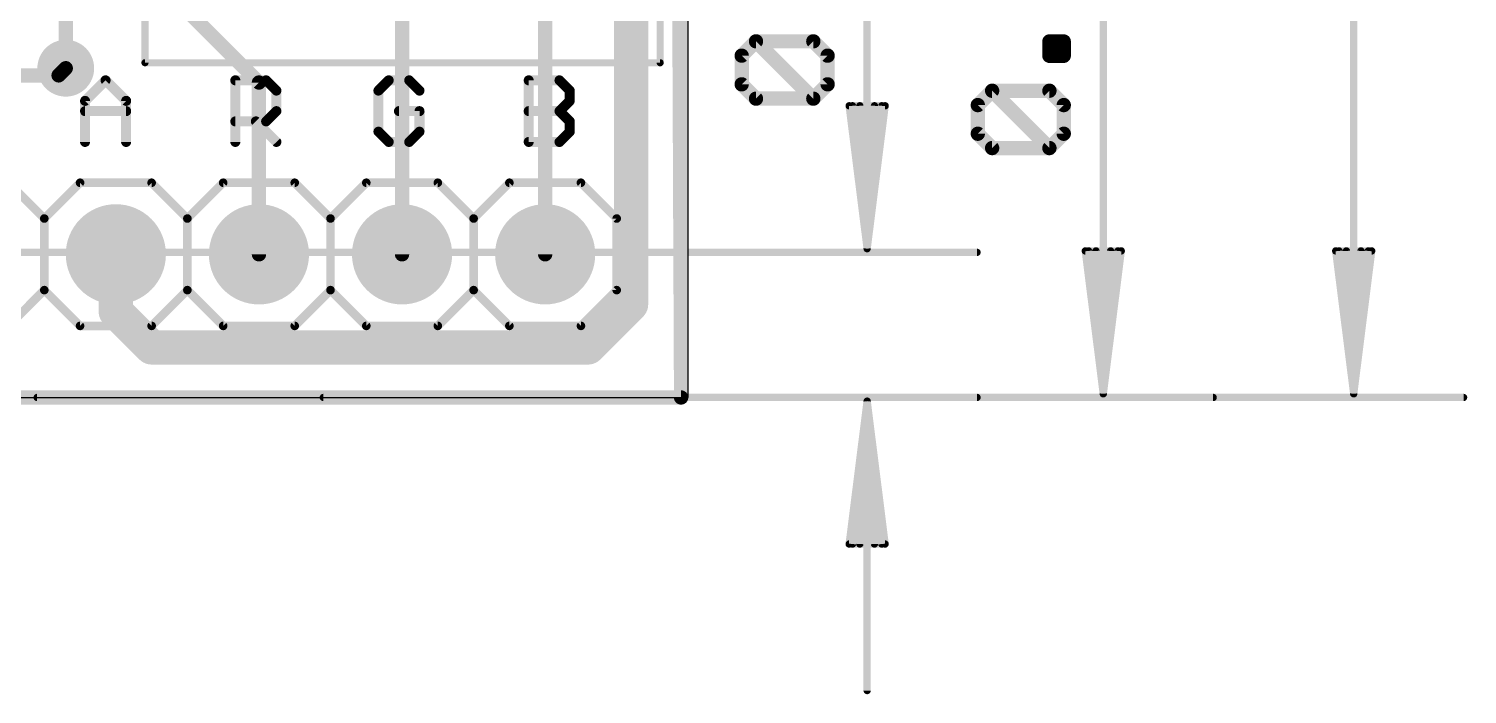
# Model space of a CAD drawing. Extents: x -14.2 to 67.7, y -5.3 to 32.7.
# Drawn here: x 42.14 to 67.67, y -5.27 to 6.54 of the extents above; entities that cross this region are included whole.
import ezdxf

# ---------------------------------------------------------------- set-up
doc = ezdxf.new("R2010")
doc.units = 0
for name, color, linetype in [('1', 12, 'CONTINUOUS'), ('16', 132, 'CONTINUOUS'), ('17', 110, 'CONTINUOUS'), ('18', 110, 'CONTINUOUS'), ('20', 53, 'CONTINUOUS'), ('21', 53, 'CONTINUOUS'), ('47', 253, 'CONTINUOUS'), ('51', 253, 'CONTINUOUS')]:
    doc.layers.add(name, color=color, linetype=linetype)

# ---------------------------------------------------------------- blocks, each defined once
blk = doc.blocks.new('RECT')
blk.add_solid([(-0.5, -0.5), (0.5, -0.5), (-0.5, 0.5), (0.5, 0.5)])
blk = doc.blocks.new('ROUNDP')
at = {"const_width": 0.5}
blk.add_lwpolyline([(0, -0.25, 1), (0, 0.25, 1), (0, -0.25)], format="xyb", dxfattribs=at)
blk = doc.blocks.new('ROUNDV')
at = {"const_width": 0.5}
blk.add_lwpolyline([(0, -0.25, 1), (0, 0.25, 1), (0, -0.25)], format="xyb", dxfattribs=at)

msp = doc.modelspace()

# ---------------------------------------------------------------- linework, layer by layer
at = {"layer": '1'}
for points, const_width in [([(53.721, 28.829), (53.721, 0)], 0.254), ([(52.832, 13.314), (52.832, 1.651)], 0.6096), ([(44.069, 7.747), (46.228, 5.588)], 0.254), ([(51.308, 2.54), (51.308, 7.493)], 0.254), ([(48.768, 2.54), (48.768, 7.112)], 0.254), ([(42.672, 5.715), (42.799, 5.842)], 0.254), ([(30.607, 5.715), (42.672, 5.715)], 0.254), ([(46.228, 5.588), (46.228, 2.54)], 0.254), ([(43.688, 1.524), (43.688, 2.54)], 0.6096), ([(44.323, 0.889), (43.688, 1.524)], 0.6096), ([(52.832, 1.651), (52.07, 0.889)], 0.6096), ([(52.07, 0.889), (44.323, 0.889)], 0.6096), ([(53.721, 0), (0.254, 0)], 0.254)]:
    msp.add_lwpolyline(points, dxfattribs=dict(at, const_width=const_width))
for points, const_width in [([(42.8439, 5.7971, 1), (42.7541, 5.8869)], 0.127), ([(42.6271, 5.7599, 1), (42.7169, 5.6701)], 0.127), ([(42.672, 5.6515, 1), (42.672, 5.7785)], 0.127), ([(46.2915, 5.588, 1), (46.1645, 5.588)], 0.127), ([(46.1831, 5.5431, 1), (46.2729, 5.6329)], 0.127), ([(43.8404, 2.54, 1), (43.5356, 2.54)], 0.3048), ([(46.1645, 2.54, 1), (46.2915, 2.54)], 0.127), ([(48.7045, 2.54, 1), (48.8315, 2.54)], 0.127), ([(51.2445, 2.54, 1), (51.3715, 2.54)], 0.127), ([(43.7958, 1.6318, 1), (43.5802, 1.4162)], 0.3048), ([(52.6796, 1.651, 1), (52.9844, 1.651)], 0.3048), ([(52.9398, 1.5432, 1), (52.7242, 1.7588)], 0.3048), ([(43.5356, 1.524, 1), (43.8404, 1.524)], 0.3048), ([(44.323, 1.0414, 1), (44.323, 0.7366)], 0.3048), ([(44.2152, 0.7812, 1), (44.4308, 0.9968)], 0.3048), ([(51.9622, 0.9968, 1), (52.1778, 0.7812)], 0.3048), ([(52.07, 0.7366, 1), (52.07, 1.0414)], 0.3048), ([(53.6575, 0, 1), (53.7845, 0)], 0.127), ([(53.721, -0.0635, 1), (53.721, 0.0635)], 0.127)]:
    msp.add_lwpolyline(points, format="xyb", dxfattribs=dict(at, const_width=const_width))
at = {"layer": '16', "const_width": 0.254}
for points in [[(53.594, 28.829), (53.721, 0)], [(42.799, 5.842), (42.799, 14.224)], [(53.721, 0), (0.254, 0)]]:
    msp.add_lwpolyline(points, dxfattribs=at)
at = {"layer": '16', "const_width": 0.127}
for points in [[(42.7355, 5.842, 1), (42.8625, 5.842)], [(53.6575, -0.0003, 1), (53.7845, 0.0003)], [(53.721, -0.0635, 1), (53.721, 0.0635)]]:
    msp.add_lwpolyline(points, format="xyb", dxfattribs=at)
at = {"layer": '20'}
for p, q in [((53.848, 0), (53.848, 28.956)), ((0, 0), (53.848, 0))]:
    msp.add_line(p, q, dxfattribs=at)
at = {"layer": '21'}
for points, const_width in [([(53.349, 21.179), (53.349, 5.939)], 0.127), ([(44.205, 5.939), (44.205, 12.543)], 0.127), ([(53.349, 5.939), (44.205, 5.939)], 0.127), ([(43.1419, 5.2627), (43.5063, 5.627)], 0.1778), ([(43.5063, 5.627), (43.8707, 5.2627)], 0.1778), ([(45.8089, 4.5339), (45.8089, 5.627)], 0.1778), ([(45.8089, 5.627), (46.3555, 5.627)], 0.1778), ([(46.3555, 5.627), (46.5377, 5.4448)], 0.1778), ([(48.5311, 5.627), (48.3489, 5.4448)], 0.1778), ([(48.8955, 5.627), (48.5311, 5.627)], 0.1778), ([(49.0777, 5.4448), (48.8955, 5.627)], 0.1778), ([(51.0159, 4.5339), (51.0159, 5.627)], 0.1778), ([(51.0159, 5.627), (51.5625, 5.627)], 0.1778), ([(51.5625, 5.627), (51.7447, 5.4448)], 0.1778), ([(46.5377, 5.4448), (46.5377, 5.0805)], 0.1778), ([(48.3489, 5.4448), (48.3489, 4.7161)], 0.1778), ([(51.7447, 5.4448), (51.7447, 5.2627)], 0.1778), ([(43.1419, 4.5339), (43.1419, 5.2627)], 0.1778), ([(43.1419, 5.0805), (43.8707, 5.0805)], 0.1778), ([(43.8707, 5.2627), (43.8707, 4.5339)], 0.1778), ([(46.5377, 5.0805), (46.3555, 4.8983)], 0.1778), ([(49.0777, 5.0805), (48.7133, 5.0805)], 0.1778), ([(49.0777, 4.7161), (49.0777, 5.0805)], 0.1778), ([(51.0159, 5.0805), (51.5625, 5.0805)], 0.1778), ([(51.7447, 5.2627), (51.5625, 5.0805)], 0.1778), ([(51.5625, 5.0805), (51.7447, 4.8983)], 0.1778), ([(46.3555, 4.8983), (45.8089, 4.8983)], 0.1778), ([(46.1733, 4.8983), (46.5377, 4.5339)], 0.1778), ([(51.7447, 4.8983), (51.7447, 4.7161)], 0.1778), ([(48.3489, 4.7161), (48.5311, 4.5339)], 0.1778), ([(48.5311, 4.5339), (48.8955, 4.5339)], 0.1778), ([(48.8955, 4.5339), (49.0777, 4.7161)], 0.1778), ([(51.5625, 4.5339), (51.0159, 4.5339)], 0.1778), ([(51.7447, 4.7161), (51.5625, 4.5339)], 0.1778), ([(41.783, 3.81), (42.418, 3.175)], 0.1524), ([(42.418, 3.175), (43.053, 3.81)], 0.1524), ([(43.053, 3.81), (44.323, 3.81)], 0.1524), ([(44.323, 3.81), (44.958, 3.175)], 0.1524), ([(45.593, 3.81), (44.958, 3.175)], 0.1524), ([(45.593, 3.81), (46.863, 3.81)], 0.1524), ([(46.863, 3.81), (47.498, 3.175)], 0.1524), ([(47.498, 3.175), (48.133, 3.81)], 0.1524), ([(48.133, 3.81), (49.403, 3.81)], 0.1524), ([(49.403, 3.81), (50.038, 3.175)], 0.1524), ([(50.038, 3.175), (50.673, 3.81)], 0.1524), ([(50.673, 3.81), (51.943, 3.81)], 0.1524), ([(51.943, 3.81), (52.578, 3.175)], 0.1524), ([(42.418, 3.175), (42.418, 1.905)], 0.1524), ([(44.958, 3.175), (44.958, 1.905)], 0.1524), ([(47.498, 3.175), (47.498, 1.905)], 0.1524), ([(50.038, 3.175), (50.038, 1.905)], 0.1524), ([(52.578, 3.175), (52.578, 1.905)], 0.1524), ([(42.418, 1.905), (41.783, 1.27)], 0.1524), ([(43.053, 1.27), (42.418, 1.905)], 0.1524), ([(44.958, 1.905), (44.323, 1.27)], 0.1524), ([(44.958, 1.905), (45.593, 1.27)], 0.1524), ([(47.498, 1.905), (46.863, 1.27)], 0.1524), ([(48.133, 1.27), (47.498, 1.905)], 0.1524), ([(50.038, 1.905), (49.403, 1.27)], 0.1524), ([(50.673, 1.27), (50.038, 1.905)], 0.1524), ([(52.578, 1.905), (51.943, 1.27)], 0.1524), ([(44.323, 1.27), (43.053, 1.27)], 0.1524), ([(46.863, 1.27), (45.593, 1.27)], 0.1524), ([(49.403, 1.27), (48.133, 1.27)], 0.1524), ([(51.943, 1.27), (50.673, 1.27)], 0.1524)]:
    msp.add_lwpolyline(points, dxfattribs=dict(at, const_width=const_width))
for points, const_width in [([(44.205, 5.9707, 1), (44.205, 5.9073)], 0.0635), ([(44.1733, 5.939, 1), (44.2368, 5.939)], 0.0635), ([(53.3173, 5.939, 1), (53.3808, 5.939)], 0.0635), ([(53.349, 5.9073, 1), (53.349, 5.9707)], 0.0635), ([(43.5377, 5.6585, 1), (43.4748, 5.5956)], 0.0889), ([(43.5377, 5.5956, 1), (43.4748, 5.6585)], 0.0889), ([(45.8089, 5.6715, 1), (45.8089, 5.5826)], 0.0889), ([(45.8533, 5.627, 1), (45.7645, 5.627)], 0.0889), ([(46.3869, 5.6585, 1), (46.324, 5.5956)], 0.0889), ([(46.3555, 5.5826, 1), (46.3555, 5.6715)], 0.0889), ([(48.5311, 5.6715, 1), (48.5311, 5.5826)], 0.0889), ([(48.5625, 5.5956, 1), (48.4997, 5.6585)], 0.0889), ([(48.9269, 5.6585, 1), (48.864, 5.5956)], 0.0889), ([(48.8955, 5.5826, 1), (48.8955, 5.6715)], 0.0889), ([(51.0159, 5.6715, 1), (51.0159, 5.5826)], 0.0889), ([(51.0603, 5.627, 1), (50.9715, 5.627)], 0.0889), ([(51.5939, 5.6585, 1), (51.531, 5.5956)], 0.0889), ([(51.5625, 5.5826, 1), (51.5625, 5.6715)], 0.0889), ([(46.5821, 5.4448, 1), (46.4932, 5.4448)], 0.0889), ([(46.5062, 5.4134, 1), (46.5691, 5.4763)], 0.0889), ([(48.3933, 5.4448, 1), (48.3045, 5.4448)], 0.0889), ([(48.3175, 5.4763, 1), (48.3803, 5.4134)], 0.0889), ([(49.0462, 5.4134, 1), (49.1091, 5.4763)], 0.0889), ([(51.7891, 5.4448, 1), (51.7002, 5.4448)], 0.0889), ([(51.7132, 5.4134, 1), (51.7761, 5.4763)], 0.0889), ([(43.1863, 5.2627, 1), (43.0975, 5.2627)], 0.0889), ([(43.1105, 5.2941, 1), (43.1733, 5.2312)], 0.0889), ([(43.1419, 5.1249, 1), (43.1419, 5.036)], 0.0889), ([(43.9151, 5.2627, 1), (43.8262, 5.2627)], 0.0889), ([(43.8392, 5.2312, 1), (43.9021, 5.2941)], 0.0889), ([(43.8707, 5.036, 1), (43.8707, 5.1249)], 0.0889), ([(46.4932, 5.0805, 1), (46.5821, 5.0805)], 0.0889), ([(46.5691, 5.049, 1), (46.5062, 5.1119)], 0.0889), ([(48.7133, 5.1249, 1), (48.7133, 5.036)], 0.0889), ([(49.1221, 5.0805, 1), (49.0332, 5.0805)], 0.0889), ([(49.0777, 5.036, 1), (49.0777, 5.1249)], 0.0889), ([(51.0159, 5.1249, 1), (51.0159, 5.036)], 0.0889), ([(51.5939, 5.1119, 1), (51.531, 5.049)], 0.0889), ([(51.531, 5.1119, 1), (51.5939, 5.049)], 0.0889), ([(51.5625, 5.036, 1), (51.5625, 5.1249)], 0.0889), ([(51.7002, 5.2627, 1), (51.7891, 5.2627)], 0.0889), ([(51.7761, 5.2312, 1), (51.7132, 5.2941)], 0.0889), ([(45.8089, 4.9427, 1), (45.8089, 4.8538)], 0.0889), ([(46.2047, 4.9297, 1), (46.1418, 4.8668)], 0.0889), ([(46.324, 4.9297, 1), (46.3869, 4.8668)], 0.0889), ([(46.3555, 4.8538, 1), (46.3555, 4.9427)], 0.0889), ([(51.7891, 4.8983, 1), (51.7002, 4.8983)], 0.0889), ([(51.7132, 4.8668, 1), (51.7761, 4.9297)], 0.0889), ([(46.5062, 4.5025, 1), (46.5691, 4.5653)], 0.0889), ([(48.3803, 4.7475, 1), (48.3175, 4.6847)], 0.0889), ([(48.3045, 4.7161, 1), (48.3933, 4.7161)], 0.0889), ([(48.5311, 4.5784, 1), (48.5311, 4.4894)], 0.0889), ([(48.4997, 4.5025, 1), (48.5625, 4.5653)], 0.0889), ([(48.864, 4.5653, 1), (48.9269, 4.5025)], 0.0889), ([(48.8955, 4.4894, 1), (48.8955, 4.5784)], 0.0889), ([(49.0332, 4.7161, 1), (49.1221, 4.7161)], 0.0889), ([(49.1091, 4.6847, 1), (49.0462, 4.7475)], 0.0889), ([(51.0159, 4.5784, 1), (51.0159, 4.4894)], 0.0889), ([(51.531, 4.5653, 1), (51.5939, 4.5025)], 0.0889), ([(51.5625, 4.4894, 1), (51.5625, 4.5784)], 0.0889), ([(51.7002, 4.7161, 1), (51.7891, 4.7161)], 0.0889), ([(51.7761, 4.6847, 1), (51.7132, 4.7475)], 0.0889), ([(43.0975, 4.5339, 1), (43.1863, 4.5339)], 0.0889), ([(43.8262, 4.5339, 1), (43.9151, 4.5339)], 0.0889), ([(45.7645, 4.5339, 1), (45.8533, 4.5339)], 0.0889), ([(50.9715, 4.5339, 1), (51.0603, 4.5339)], 0.0889), ([(43.053, 3.8481, 1), (43.053, 3.7719)], 0.0762), ([(43.0799, 3.7831, 1), (43.0261, 3.8369)], 0.0762), ([(44.3499, 3.8369, 1), (44.2961, 3.7831)], 0.0762), ([(44.323, 3.7719, 1), (44.323, 3.8481)], 0.0762), ([(45.593, 3.8481, 1), (45.593, 3.7719)], 0.0762), ([(45.6199, 3.7831, 1), (45.5661, 3.8369)], 0.0762), ([(46.8899, 3.8369, 1), (46.8361, 3.7831)], 0.0762), ([(46.863, 3.7719, 1), (46.863, 3.8481)], 0.0762), ([(48.133, 3.8481, 1), (48.133, 3.7719)], 0.0762), ([(48.1599, 3.7831, 1), (48.1061, 3.8369)], 0.0762), ([(49.4299, 3.8369, 1), (49.3761, 3.7831)], 0.0762), ([(49.403, 3.7719, 1), (49.403, 3.8481)], 0.0762), ([(50.673, 3.8481, 1), (50.673, 3.7719)], 0.0762), ([(50.6999, 3.7831, 1), (50.6461, 3.8369)], 0.0762), ([(51.9699, 3.8369, 1), (51.9161, 3.7831)], 0.0762), ([(51.943, 3.7719, 1), (51.943, 3.8481)], 0.0762), ([(42.4561, 3.175, 1), (42.3799, 3.175)], 0.0762), ([(42.3911, 3.2019, 1), (42.4449, 3.1481)], 0.0762), ([(42.3911, 3.1481, 1), (42.4449, 3.2019)], 0.0762), ([(44.9961, 3.175, 1), (44.9199, 3.175)], 0.0762), ([(44.9311, 3.2019, 1), (44.9849, 3.1481)], 0.0762), ([(44.9311, 3.1481, 1), (44.9849, 3.2019)], 0.0762), ([(47.5361, 3.175, 1), (47.4599, 3.175)], 0.0762), ([(47.4711, 3.2019, 1), (47.5249, 3.1481)], 0.0762), ([(47.4711, 3.1481, 1), (47.5249, 3.2019)], 0.0762), ([(50.0761, 3.175, 1), (49.9999, 3.175)], 0.0762), ([(50.0111, 3.2019, 1), (50.0649, 3.1481)], 0.0762), ([(50.0111, 3.1481, 1), (50.0649, 3.2019)], 0.0762), ([(52.6161, 3.175, 1), (52.5399, 3.175)], 0.0762), ([(52.5511, 3.1481, 1), (52.6049, 3.2019)], 0.0762), ([(42.3799, 1.905, 1), (42.4561, 1.905)], 0.0762), ([(42.4449, 1.9319, 1), (42.3911, 1.8781)], 0.0762), ([(42.4449, 1.8781, 1), (42.3911, 1.9319)], 0.0762), ([(44.9199, 1.905, 1), (44.9961, 1.905)], 0.0762), ([(44.9849, 1.9319, 1), (44.9311, 1.8781)], 0.0762), ([(44.9849, 1.8781, 1), (44.9311, 1.9319)], 0.0762), ([(47.4599, 1.905, 1), (47.5361, 1.905)], 0.0762), ([(47.5249, 1.9319, 1), (47.4711, 1.8781)], 0.0762), ([(47.5249, 1.8781, 1), (47.4711, 1.9319)], 0.0762), ([(49.9999, 1.905, 1), (50.0761, 1.905)], 0.0762), ([(50.0649, 1.9319, 1), (50.0111, 1.8781)], 0.0762), ([(50.0649, 1.8781, 1), (50.0111, 1.9319)], 0.0762), ([(52.5399, 1.905, 1), (52.6161, 1.905)], 0.0762), ([(52.6049, 1.8781, 1), (52.5511, 1.9319)], 0.0762), ([(43.053, 1.3081, 1), (43.053, 1.2319)], 0.0762), ([(43.0261, 1.2431, 1), (43.0799, 1.2969)], 0.0762), ([(44.2961, 1.2969, 1), (44.3499, 1.2431)], 0.0762), ([(44.323, 1.2319, 1), (44.323, 1.3081)], 0.0762), ([(45.593, 1.3081, 1), (45.593, 1.2319)], 0.0762), ([(45.5661, 1.2431, 1), (45.6199, 1.2969)], 0.0762), ([(46.8361, 1.2969, 1), (46.8899, 1.2431)], 0.0762), ([(46.863, 1.2319, 1), (46.863, 1.3081)], 0.0762), ([(48.133, 1.3081, 1), (48.133, 1.2319)], 0.0762), ([(48.1061, 1.2431, 1), (48.1599, 1.2969)], 0.0762), ([(49.3761, 1.2969, 1), (49.4299, 1.2431)], 0.0762), ([(49.403, 1.2319, 1), (49.403, 1.3081)], 0.0762), ([(50.673, 1.3081, 1), (50.673, 1.2319)], 0.0762), ([(50.6461, 1.2431, 1), (50.6999, 1.2969)], 0.0762), ([(51.9161, 1.2969, 1), (51.9699, 1.2431)], 0.0762), ([(51.943, 1.2319, 1), (51.943, 1.3081)], 0.0762)]:
    msp.add_lwpolyline(points, format="xyb", dxfattribs=dict(at, const_width=const_width))
at = {"layer": '47'}
for points, const_width in [([(65.659, 0.065), (65.659, 25.335)], 0.13), ([(61.214, 0.065), (61.214, 13.494)], 0.13), ([(57.023, 2.64), (57.023, 10.1378)], 0.13), ([(54.7962, 6.0647), (55.0504, 6.3189)], 0.254), ([(55.0504, 6.3189), (56.0673, 6.3189)], 0.254), ([(56.0673, 5.302), (55.0504, 6.3189)], 0.254), ([(56.0673, 6.3189), (56.3215, 6.0647)], 0.254), ([(60.2583, 6.0623), (60.2583, 6.3165)], 0.254), ([(60.2583, 6.3165), (60.5125, 6.3165)], 0.254), ([(60.5125, 6.3165), (60.5125, 6.0623)], 0.254), ([(54.7962, 5.5562), (54.7962, 6.0647)], 0.254), ([(56.3215, 6.0647), (56.3215, 5.5562)], 0.254), ([(60.5125, 6.0623), (60.2583, 6.0623)], 0.254), ([(55.0504, 5.302), (54.7962, 5.5562)], 0.254), ([(56.3215, 5.5562), (56.0673, 5.302)], 0.254), ([(56.0673, 5.302), (55.0504, 5.302)], 0.254), ([(58.9872, 5.1878), (59.2414, 5.442)], 0.254), ([(59.2414, 5.442), (60.2583, 5.442)], 0.254), ([(60.2583, 4.4251), (59.2414, 5.442)], 0.254), ([(60.2583, 5.442), (60.5125, 5.1878)], 0.254), ([(57.023, 2.64), (56.7038, 5.175)], 0.13), ([(56.7038, 5.175), (57.3422, 5.175)], 0.13), ([(57.023, 2.64), (56.763, 5.175)], 0.13), ([(57.023, 2.64), (56.893, 5.175)], 0.13), ([(57.3422, 5.175), (57.023, 2.64)], 0.13), ([(57.153, 5.175), (57.023, 2.64)], 0.13), ([(57.283, 5.175), (57.023, 2.64)], 0.13), ([(58.9872, 4.6793), (58.9872, 5.1878)], 0.254), ([(60.5125, 5.1878), (60.5125, 4.6793)], 0.254), ([(59.2414, 4.4251), (58.9872, 4.6793)], 0.254), ([(60.5125, 4.6793), (60.2583, 4.4251)], 0.254), ([(60.2583, 4.4251), (59.2414, 4.4251)], 0.254), ([(2.502, 2.575), (58.973, 2.575)], 0.13), ([(61.214, 0.065), (60.8948, 2.6)], 0.13), ([(60.8948, 2.6), (61.5332, 2.6)], 0.13), ([(61.214, 0.065), (60.954, 2.6)], 0.13), ([(61.214, 0.065), (61.084, 2.6)], 0.13), ([(61.5332, 2.6), (61.214, 0.065)], 0.13), ([(61.344, 2.6), (61.214, 0.065)], 0.13), ([(61.474, 2.6), (61.214, 0.065)], 0.13), ([(65.659, 0.065), (65.3398, 2.6)], 0.13), ([(65.3398, 2.6), (65.9782, 2.6)], 0.13), ([(65.659, 0.065), (65.399, 2.6)], 0.13), ([(65.659, 0.065), (65.529, 2.6)], 0.13), ([(65.9782, 2.6), (65.659, 0.065)], 0.13), ([(65.789, 2.6), (65.659, 0.065)], 0.13), ([(65.919, 2.6), (65.659, 0.065)], 0.13), ([(4.445, 0), (58.973, 0)], 0.13), ([(42.291, 0), (67.609, 0)], 0.13), ([(47.371, 0), (63.164, 0)], 0.13), ([(57.023, -0.065), (56.7038, -2.6)], 0.13), ([(57.023, -0.065), (56.763, -2.6)], 0.13), ([(57.023, -0.065), (56.893, -2.6)], 0.13), ([(57.023, -0.065), (57.023, -5.2)], 0.13), ([(57.3422, -2.6), (57.023, -0.065)], 0.13), ([(57.153, -2.6), (57.023, -0.065)], 0.13), ([(57.283, -2.6), (57.023, -0.065)], 0.13), ([(56.7038, -2.6), (57.3422, -2.6)], 0.13)]:
    msp.add_lwpolyline(points, dxfattribs=dict(at, const_width=const_width))
for points, const_width in [([(55.0504, 6.3824, 1), (55.0504, 6.2554)], 0.127), ([(55.0953, 6.3638, 1), (55.0055, 6.274)], 0.127), ([(55.0953, 6.274, 1), (55.0055, 6.3638)], 0.127), ([(56.1122, 6.3638, 1), (56.0224, 6.274)], 0.127), ([(56.0673, 6.2554, 1), (56.0673, 6.3824)], 0.127), ([(60.3218, 6.3165, 1), (60.1948, 6.3165)], 0.127), ([(60.2583, 6.38, 1), (60.2583, 6.253)], 0.127), ([(60.576, 6.3165, 1), (60.449, 6.3165)], 0.127), ([(60.5125, 6.253, 1), (60.5125, 6.38)], 0.127), ([(54.8597, 6.0647, 1), (54.7327, 6.0647)], 0.127), ([(54.7513, 6.1096, 1), (54.8411, 6.0197)], 0.127), ([(56.385, 6.0647, 1), (56.258, 6.0647)], 0.127), ([(56.2766, 6.0197, 1), (56.3664, 6.1096)], 0.127), ([(60.2583, 6.1258, 1), (60.2583, 5.9988)], 0.127), ([(60.5125, 5.9988, 1), (60.5125, 6.1258)], 0.127), ([(60.1948, 6.0623, 1), (60.3218, 6.0623)], 0.127), ([(60.449, 6.0623, 1), (60.576, 6.0623)], 0.127), ([(54.8411, 5.6011, 1), (54.7513, 5.5113)], 0.127), ([(54.7327, 5.5562, 1), (54.8597, 5.5562)], 0.127), ([(56.258, 5.5562, 1), (56.385, 5.5562)], 0.127), ([(56.3664, 5.5113, 1), (56.2766, 5.6011)], 0.127), ([(55.0504, 5.3655, 1), (55.0504, 5.2385)], 0.127), ([(55.0055, 5.2571, 1), (55.0953, 5.3469)], 0.127), ([(56.0224, 5.3469, 1), (56.1122, 5.2571)], 0.127), ([(56.0224, 5.2571, 1), (56.1122, 5.3469)], 0.127), ([(56.0673, 5.2385, 1), (56.0673, 5.3655)], 0.127), ([(59.2414, 5.5055, 1), (59.2414, 5.3785)], 0.127), ([(59.2863, 5.4869, 1), (59.1965, 5.3971)], 0.127), ([(59.2863, 5.3971, 1), (59.1965, 5.4869)], 0.127), ([(60.3032, 5.4869, 1), (60.2134, 5.3971)], 0.127), ([(60.2583, 5.3785, 1), (60.2583, 5.5055)], 0.127), ([(56.736, 5.1791, 1), (56.6715, 5.1709)], 0.065), ([(56.7038, 5.2075, 1), (56.7038, 5.1425)], 0.065), ([(56.7953, 5.1783, 1), (56.7307, 5.1717)], 0.065), ([(56.9255, 5.1767, 1), (56.8605, 5.1733)], 0.065), ([(57.1855, 5.1733, 1), (57.1205, 5.1767)], 0.065), ([(57.3153, 5.1717, 1), (57.2507, 5.1783)], 0.065), ([(57.3745, 5.1709, 1), (57.31, 5.1791)], 0.065), ([(57.3422, 5.1425, 1), (57.3422, 5.2075)], 0.065), ([(59.0507, 5.1878, 1), (58.9237, 5.1878)], 0.127), ([(58.9423, 5.2327, 1), (59.0321, 5.1429)], 0.127), ([(60.576, 5.1878, 1), (60.449, 5.1878)], 0.127), ([(60.4676, 5.1429, 1), (60.5574, 5.2327)], 0.127), ([(59.0321, 4.7242, 1), (58.9423, 4.6344)], 0.127), ([(58.9237, 4.6793, 1), (59.0507, 4.6793)], 0.127), ([(60.449, 4.6793, 1), (60.576, 4.6793)], 0.127), ([(60.5574, 4.6344, 1), (60.4676, 4.7242)], 0.127), ([(59.2414, 4.4886, 1), (59.2414, 4.3616)], 0.127), ([(59.1965, 4.3802, 1), (59.2863, 4.47)], 0.127), ([(60.2134, 4.47, 1), (60.3032, 4.3802)], 0.127), ([(60.2134, 4.3802, 1), (60.3032, 4.47)], 0.127), ([(60.2583, 4.3616, 1), (60.2583, 4.4886)], 0.127), ([(56.9908, 2.6441, 1), (57.0552, 2.6359)], 0.065), ([(56.9907, 2.6433, 1), (57.0553, 2.6367)], 0.065), ([(56.9905, 2.6383, 1), (57.0555, 2.6417)], 0.065), ([(56.9905, 2.6417, 1), (57.0555, 2.6383)], 0.065), ([(56.9905, 2.64, 1), (57.0555, 2.64)], 0.065), ([(56.9907, 2.6367, 1), (57.0553, 2.6433)], 0.065), ([(56.9908, 2.6359, 1), (57.0552, 2.6441)], 0.065), ([(58.973, 2.5425, 1), (58.973, 2.6075)], 0.065), ([(60.927, 2.6041, 1), (60.8625, 2.5959)], 0.065), ([(60.8948, 2.6325, 1), (60.8948, 2.5675)], 0.065), ([(60.9863, 2.6033, 1), (60.9217, 2.5967)], 0.065), ([(61.1165, 2.6017, 1), (61.0515, 2.5983)], 0.065), ([(61.3765, 2.5983, 1), (61.3115, 2.6017)], 0.065), ([(61.5063, 2.5967, 1), (61.4417, 2.6033)], 0.065), ([(61.5655, 2.5959, 1), (61.501, 2.6041)], 0.065), ([(61.5332, 2.5675, 1), (61.5332, 2.6325)], 0.065), ([(65.372, 2.6041, 1), (65.3075, 2.5959)], 0.065), ([(65.3398, 2.6325, 1), (65.3398, 2.5675)], 0.065), ([(65.4313, 2.6033, 1), (65.3667, 2.5967)], 0.065), ([(65.5615, 2.6017, 1), (65.4965, 2.5983)], 0.065), ([(65.8215, 2.5983, 1), (65.7565, 2.6017)], 0.065), ([(65.9513, 2.5967, 1), (65.8867, 2.6033)], 0.065), ([(66.0105, 2.5959, 1), (65.946, 2.6041)], 0.065), ([(65.9782, 2.5675, 1), (65.9782, 2.6325)], 0.065), ([(42.291, 0.0325, 1), (42.291, -0.0325)], 0.065), ([(47.371, 0.0325, 1), (47.371, -0.0325)], 0.065), ([(57.0555, -0.065, 1), (56.9905, -0.065)], 0.065), ([(57.0555, -0.0667, 1), (56.9905, -0.0633)], 0.065), ([(57.0555, -0.0633, 1), (56.9905, -0.0667)], 0.065), ([(58.973, -0.0325, 1), (58.973, 0.0325)], 0.065), ([(61.1818, 0.0691, 1), (61.2462, 0.0609)], 0.065), ([(61.1817, 0.0683, 1), (61.2463, 0.0617)], 0.065), ([(61.1815, 0.0633, 1), (61.2465, 0.0667)], 0.065), ([(61.1815, 0.0667, 1), (61.2465, 0.0633)], 0.065), ([(61.1815, 0.065, 1), (61.2465, 0.065)], 0.065), ([(61.1817, 0.0617, 1), (61.2463, 0.0683)], 0.065), ([(61.1818, 0.0609, 1), (61.2462, 0.0691)], 0.065), ([(63.164, -0.0325, 1), (63.164, 0.0325)], 0.065), ([(65.6268, 0.0691, 1), (65.6912, 0.0609)], 0.065), ([(65.6267, 0.0683, 1), (65.6913, 0.0617)], 0.065), ([(65.6265, 0.0633, 1), (65.6915, 0.0667)], 0.065), ([(65.6265, 0.0667, 1), (65.6915, 0.0633)], 0.065), ([(65.6265, 0.065, 1), (65.6915, 0.065)], 0.065), ([(65.6267, 0.0617, 1), (65.6913, 0.0683)], 0.065), ([(65.6268, 0.0609, 1), (65.6912, 0.0691)], 0.065), ([(67.609, -0.0325, 1), (67.609, 0.0325)], 0.065), ([(57.0552, -0.0609, 1), (56.9908, -0.0691)], 0.065), ([(57.0553, -0.0617, 1), (56.9907, -0.0683)], 0.065), ([(57.0553, -0.0683, 1), (56.9907, -0.0617)], 0.065), ([(57.0552, -0.0691, 1), (56.9908, -0.0609)], 0.065), ([(56.7038, -2.5675, 1), (56.7038, -2.6325)], 0.065), ([(57.3422, -2.6325, 1), (57.3422, -2.5675)], 0.065), ([(56.6715, -2.5959, 1), (56.736, -2.6041)], 0.065), ([(56.7307, -2.5967, 1), (56.7953, -2.6033)], 0.065), ([(56.8605, -2.5983, 1), (56.9255, -2.6017)], 0.065), ([(57.1205, -2.6017, 1), (57.1855, -2.5983)], 0.065), ([(57.2507, -2.6033, 1), (57.3153, -2.5967)], 0.065), ([(57.31, -2.6041, 1), (57.3745, -2.5959)], 0.065), ([(56.9905, -5.2, 1), (57.0555, -5.2)], 0.065)]:
    msp.add_lwpolyline(points, format="xyb", dxfattribs=dict(at, const_width=const_width))

# ---------------------------------------------------------------- block references
at = {"layer": '17', "rotation": 90}
for p, xscale, yscale in [((43.688, 2.54), 1.778, 1.778), ((43.688, 2.54), 1.778, 1.778), ((46.228, 2.54), 1.778, 1.778), ((46.228, 2.54), 1.778, 1.778), ((48.768, 2.54), 1.778, 1.778), ((48.768, 2.54), 1.778, 1.778), ((51.308, 2.54), 1.778, 1.778), ((51.308, 2.54), 1.778, 1.778), ((43.688, 2.54), 1.4224, 1.4224), ((46.228, 2.54), 1.4224, 1.4224), ((48.768, 2.54), 1.4224, 1.4224), ((51.308, 2.54), 1.4224, 1.4224)]:
    msp.add_blockref('ROUNDP', p, dxfattribs=dict(at, xscale=xscale, yscale=yscale))
at = {"layer": '18', "xscale": 1.008, "yscale": 1.008}
msp.add_blockref('ROUNDV', (42.799, 5.842), dxfattribs=at)
msp.add_blockref('ROUNDV', (42.799, 5.842), dxfattribs=at)
at = {"layer": '51', "xscale": 0.508, "yscale": 0.508}
for p in [(43.688, 2.54), (46.228, 2.54), (48.768, 2.54), (51.308, 2.54)]:
    msp.add_blockref('RECT', p, dxfattribs=at)

doc.saveas('drawing.dxf')
